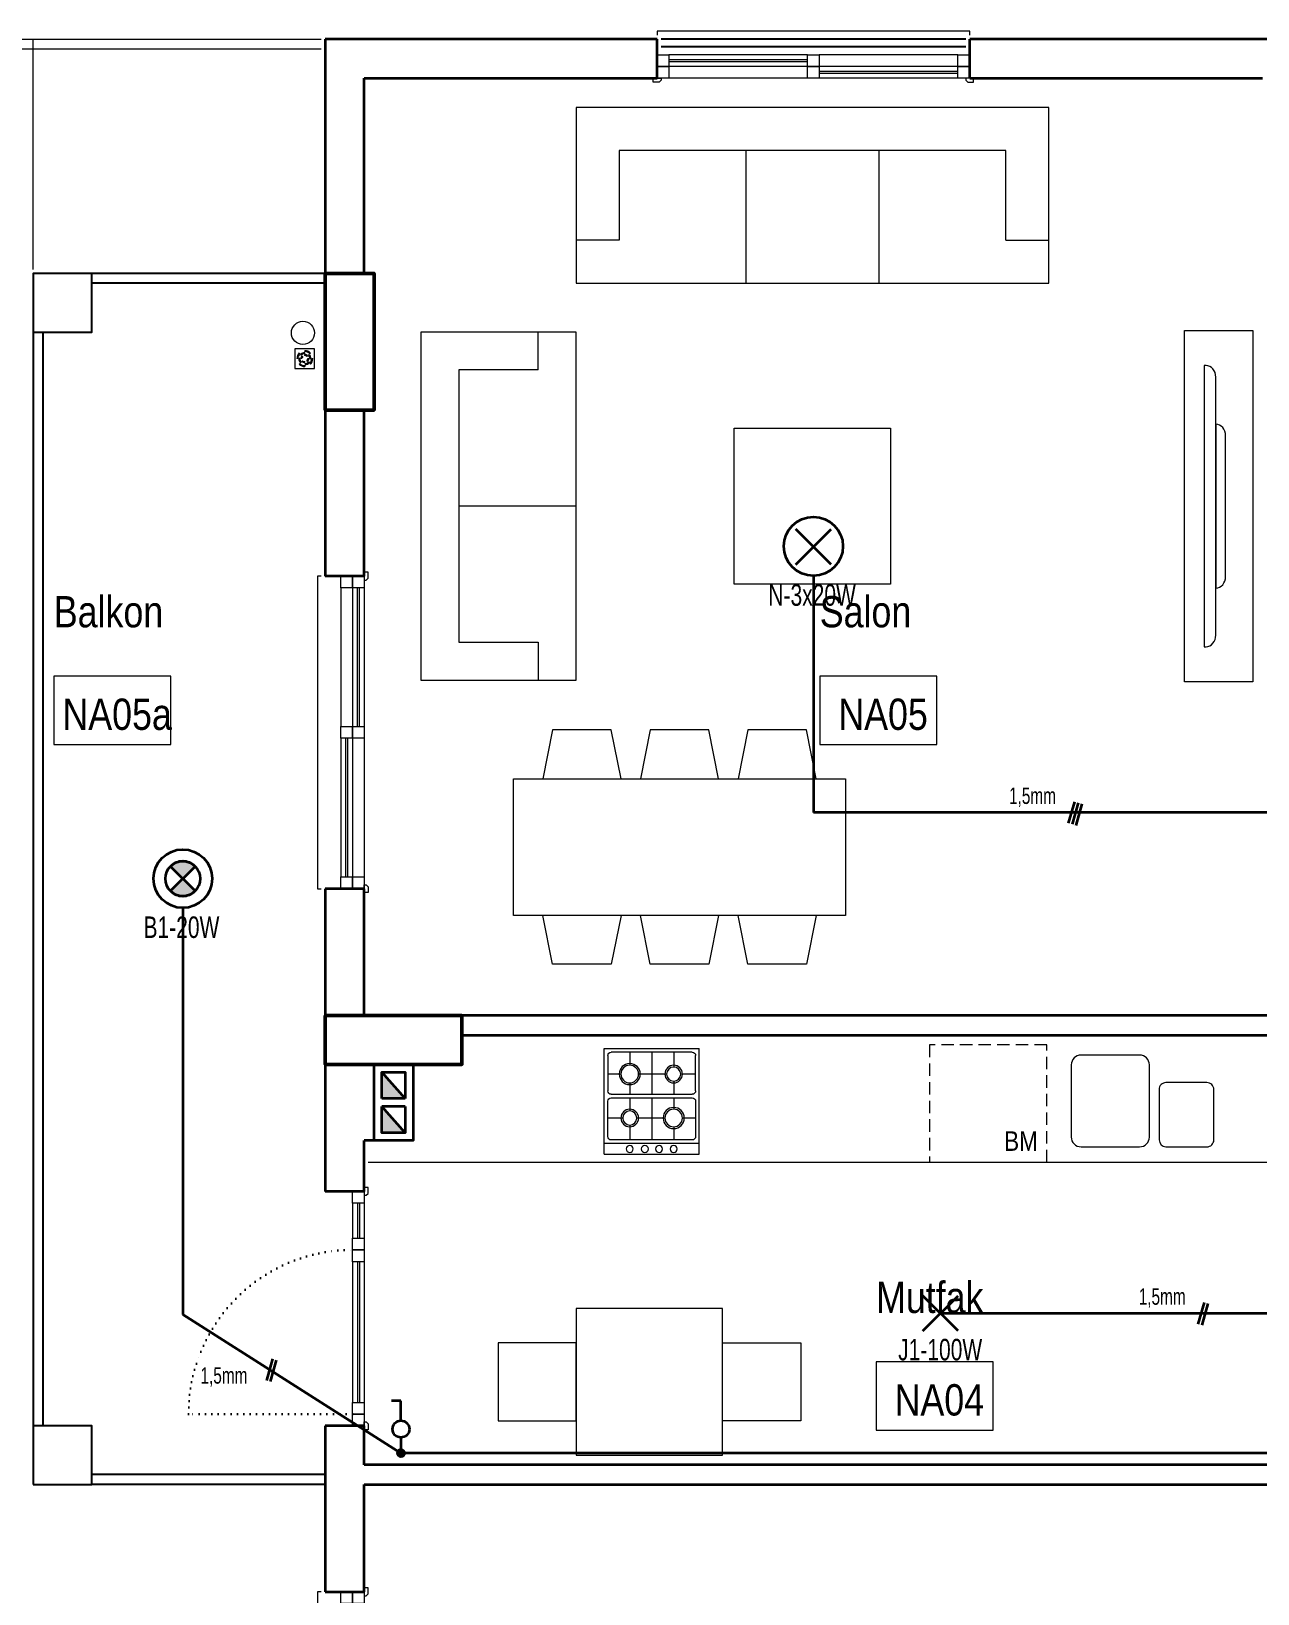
# Model space of a CAD drawing. Header units: millimetres. Extents: x 1852829 to 1882754, y -270850 to -231658.
# Drawn here: x 1860972 to 1861600, y -247617 to -246817 of the extents above; entities that cross this region are included whole.
import ezdxf
from ezdxf.enums import TextEntityAlignment as Align

# ---------------------------------------------------------------- set-up
doc = ezdxf.new("R2010")
doc.units = ezdxf.units.MM
for name, pattern in [('CONTINOUS', [0]), ('CONTINU', [0]), ('DASHED', [0.75, 0.5, -0.25]), ('izdüşüm arka', [3.174999999999999, 0, -3.174999999999999]), ('izdüşüm ön', [9.524999999999999, 6.35, -3.175])]:
    doc.linetypes.add(name, pattern=pattern)
for name, color, linetype, lineweight in [('a_ba', 6, 'Continuous', 50), ('a_doğrama', 251, 'Continuous', 20), ('a_duvar', 251, 'Continuous', 35), ('a_görünüş', 32, 'Continuous', 25), ('a_görünüş_ince', 8, 'Continuous', 20), ('a_izdüşüm_arka', 251, 'izdüşüm arka', 30), ('a_izdüşüm_ön', 6, 'izdüşüm ön', 9), ('a_not_mahal', 253, 'Continuous', 5), ('a_tefriş', 8, 'Continuous', 20), ('Aydınlatma', 4, 'CONTINOUS', 35), ('Aydınlatma_', 3, 'Continuous', 40), ('m_yib', 65, 'Continuous', 20), ('Priz', 6, 'CONTINOUS', 40), ('Topraklama', 3, 'DASHED', 40)]:
    doc.layers.add(name, color=color, linetype=linetype, lineweight=lineweight)
doc.styles.add('Grupcad', font='arial.ttf', dxfattribs={"width": 0.7})
doc.styles.add('OL', font='tsimplex.shx', dxfattribs={"width": 0.8, "height": 12})
doc.styles.get("Standard").update_dxf_attribs({"font": 'ARIALN.TTF'})

# ---------------------------------------------------------------- blocks, each defined once
blk = doc.blocks.new('kapı_120_c_blok')
at = {"layer": 'a_doğrama', "color": 251}
for points in [[(-1.999962659552693, 118.9999315539026), (-2.000074681593105, 121.9999315529712), (-7.468205876648426e-05, 122.0000062338659), (7.468159310519695e-05, 118.0000062366598), (-0.9999253198038787, 117.9999688962125), (-1.999962659552693, 118.9999315539026)], [(2.5, 113.9999937647372), (2.5, 95.99999376473716)], [(3.5, 113.9999937647372), (3.5, 95.99999376473716)], [(2.5, 83.99999376473716), (2.5, 11.99999376473716)], [(3.5, 83.99999376473716), (3.5, 11.99999376473716)], [(-1.999962659552693, 1.00006844609743), (-2.000074681593105, -1.999931552971248), (-7.468205876648426e-05, -2.000006233865861), (7.468159310519695e-05, 1.999993763340171), (-0.9999253198038787, 2.000031103787478), (-1.999962659552693, 1.00006844609743)]]:
    blk.add_lwpolyline(points, dxfattribs=at)
for points in [[(0, 113.9999937647372), (6, 113.9999937647372), (6, 119.9999937647372), (0, 119.9999937647372)], [(0, 89.99999376473716), (6, 89.99999376473716), (6, 95.99999376473716), (0, 95.99999376473716)], [(0, 83.99999376473716), (6, 83.99999376473716), (6, 89.99999376473716), (0, 89.99999376473716)], [(0, 5.999993764737155), (6, 5.999993764737155), (6, 11.99999376473716), (0, 11.99999376473716)], [(0, -6.235262844711542e-06), (6, -6.235262844711542e-06), (6, 5.999993764737155), (0, 5.999993764737155)]]:
    blk.add_lwpolyline(points, close=True, dxfattribs=at)
at = {"layer": 'a_görünüş_ince', "color": 251}
for points in [[(0, 113.9999937647372), (0, 95.99999376473716)], [(6, 113.9999937647372), (6, 95.99999376473716)], [(0, 83.99999376473716), (0, 11.99999376473716)], [(6, 83.99999376473716), (6, 11.99999376473716)]]:
    blk.add_lwpolyline(points, dxfattribs=at)
at = {"layer": 'a_izdüşüm_arka', "color": 251}
blk.add_lwpolyline([(6, 5.999993764737155), (90, 5.999993764737155)], dxfattribs=at)
blk.add_arc((6, 5.999993764737155), 84, 0, 90, dxfattribs=at)
blk = doc.blocks.new('160p')
at = {"layer": 'a_doğrama', "color": 251}
for points in [[(-5.999925318639725, -6), (-5.999925318639725, 0), (-11.99992531863973, 0), (-11.99992531863973, -6)], [(7.46813602745533e-05, -6), (7.46813602745533e-05, 0), (-5.999925318639725, 0), (-5.999925318639725, -6)], [(-5.999925318639725, -83), (-5.999925318639725, -77), (-11.99992531863973, -77), (-11.99992531863973, -83)], [(7.46813602745533e-05, -83), (7.46813602745533e-05, -77), (-5.999925318639725, -77), (-5.999925318639725, -83)], [(-5.999925318639725, -160), (-5.999925318639725, -154), (-11.99992531863973, -154), (-11.99992531863973, -160)], [(7.46813602745533e-05, -160), (7.46813602745533e-05, -154), (-5.999925318639725, -154), (-5.999925318639725, -160)]]:
    blk.add_lwpolyline(points, close=True, dxfattribs=at)
for points in [[(2.000037341145799, -1.000074680894613), (2.00014936318621, 1.999925318174064), (0.0001493635354563594, 1.999999999068677), (0, -1.999999998137355), (1.000000001280569, -2.000037338584661), (2.000037341145799, -1.000074680894613)], [(-9.499925318639725, -6), (-9.499925318639725, -77)], [(-8.499925318639725, -6), (-8.499925318639725, -77)], [(-3.499925318639725, -83), (-3.499925318639725, -154)], [(-2.499925318639725, -83), (-2.499925318639725, -154)], [(2.000037341145799, -158.9999253191054), (2.00014936318621, -161.9999253181741), (0.0001493635354563594, -161.9999999990687), (0, -158.0000000018626), (1.000000001280569, -157.9999626614153), (2.000037341145799, -158.9999253191054)]]:
    blk.add_lwpolyline(points, dxfattribs=at)
at = {"layer": 'a_görünüş_ince', "color": 251}
for points in [[(-21.99992531829048, -160), (-23.99992531829048, -160), (-23.99992531805765, 0), (-21.99992531805765, 0)], [(-11.99992531863973, -77), (-11.99992531863973, -6)], [(-5.999925318639725, -77), (-5.999925318639725, -6)], [(-5.999925318639725, -77), (-5.999925318639725, -6)], [(7.46813602745533e-05, -77), (7.46813602745533e-05, -6)], [(-11.99992531863973, -154), (-11.99992531863973, -83)], [(-5.999925318639725, -154), (-5.999925318639725, -83)], [(-5.999925318639725, -154), (-5.999925318639725, -83)], [(7.46813602745533e-05, -154), (7.46813602745533e-05, -83)]]:
    blk.add_lwpolyline(points, dxfattribs=at)
blk = doc.blocks.new('baca_şönt')
at = {"layer": 'a_duvar'}
h = blk.add_hatch(color=256, dxfattribs=at)
h.dxf.hatch_style = 1
h.paths.add_polyline_path([(21.5, -5), (21.5, -17), (35, -17)])
h.paths.add_polyline_path([(4, -5), (4, -17), (17.5, -17)])
for p, q in [((4, -5), (17.5, -17)), ((17.5, -5), (17.5, -17)), ((21.5, -5), (21.5, -17)), ((21.5, -5), (35, -17))]:
    blk.add_line(p, q, dxfattribs=at)
blk.add_lwpolyline([(0, -21), (39, -21), (39, -1), (0, -1)], close=True, dxfattribs=at)
for points in [[(17.5, -5), (4, -5), (4, -17), (17.5, -17)], [(21.5, -17), (35, -17), (35, -5), (21.5, -5)]]:
    blk.add_lwpolyline(points, dxfattribs=at)
blk = doc.blocks.new('A$C2A0A03CE')
at = {"layer": 'a_tefriş'}
for p, q in [((-54.00000000000728, -24.29999999981374), (-53.99999999999272, 24.29999999982829)), ((-53.99999999999272, 24.29999999982829), (7.275957614183426e-12, 24.29999999982829)), ((-48.5999999996202, 24.29999999982829), (-48.5999999996202, -24.29999999981374)), ((-7.275957614183426e-12, -24.29999999982829), (7.275957614183426e-12, 24.29999999982829)), ((-46.79999999982101, 20.70000000018626), (-46.79999999980646, -20.70000000018626)), ((-27.00000000000728, 22.50000000001455), (-44.99999999999272, 22.50000000001455)), ((-35.54999999980646, 22.5), (-35.54999999982101, 15.74999999998545)), ((-25.19999999924767, -20.70000000017171), (-25.19999999924767, 20.70000000018626)), ((-23.39999999943393, -20.70000000018626), (-23.39999999944848, 20.70000000018626)), ((-21.5999999996202, 22.5), (-3.599999999634747, 22.5)), ((-13.04999999980646, 22.50000000001455), (-13.04999999980646, 14.84999999962747)), ((-1.79999999980646, 20.70000000018626), (-1.79999999980646, -20.70000000017171)), ((-40.04999999979191, 11.25000000001455), (-46.79999999980646, 11.25)), ((-25.19999999923311, 11.25000000001455), (-31.04999999980646, 11.25000000001455)), ((-16.64999999943393, 11.25), (-23.39999999943393, 11.25000000001455)), ((-1.79999999980646, 11.25), (-9.449999999247666, 11.25000000001455)), ((-25.19999999924767, 0), (-46.79999999980646, 0)), ((-35.54999999980646, 6.75), (-35.54999999980646, -7.650000000372529)), ((-1.79999999980646, 0), (-23.39999999943393, 0)), ((-13.04999999980646, 7.650000000372529), (-13.04999999980646, -6.75)), ((-39.14999999943393, -11.24999999998545), (-46.79999999980646, -11.25)), ((-35.54999999980646, -14.85000000055879), (-35.54999999982101, -22.49999999998545)), ((-25.19999999924767, -11.25), (-31.94999999926222, -11.25)), ((-17.54999999980646, -11.25000000001455), (-23.39999999943393, -11.25)), ((-13.04999999980646, -15.74999999998545), (-13.04999999980646, -22.5)), ((-1.79999999980646, -11.25), (-8.54999999980646, -11.25)), ((-44.99999999999272, -22.49999999998545), (-26.99999999999272, -22.49999999998545)), ((-3.599999999620195, -22.49999999998545), (-21.5999999996202, -22.5)), ((-54.00000000000728, -24.29999999981374), (-7.275957614183426e-12, -24.29999999982829))]:
    blk.add_line(p, q, dxfattribs=at)
for centre, radius in [((-35.55000000003929, 11.25000000001455), 5.399999999999999), ((-51.39153562881256, 11.25), 1.8), ((-35.55000000003929, 11.25000000001455), 4.5), ((-13.05000000003929, 11.25), 4.5), ((-13.05000000003929, 11.25), 3.600000000000001), ((-51.39153562881256, 3.745324387215078), 1.8), ((-51.39153562881256, -3.533333812825731), 1.8), ((-35.55000000002474, -11.24999999998545), 4.5), ((-35.55000000002474, -11.24999999998545), 3.600000000000001), ((-13.05000000005384, -11.25000000001455), 5.399999999999999), ((-13.05000000005384, -11.25000000001455), 4.5), ((-51.39153562882711, -11.25000000001455), 1.8)]:
    blk.add_circle(centre, radius, dxfattribs=at)
for centre, radius, start, end in [((-45.00000000024011, 20.70000000018626), 1.799999999999642, 90, 180), ((-27.00000000022555, 20.70000000020082), 1.799999999999727, 0, 90), ((-21.59999999986758, 20.70000000017171), 1.799999999999727, 90, 180), ((-3.599999999853026, 20.70000000018626), 1.799999999999756, 0, 90), ((-45.00000000022555, -20.70000000018626), 1.799999999999727, 180, 270), ((-27.000000000211, -20.70000000017171), 1.799999999999613, 270, 0), ((-21.59999999985303, -20.70000000018626), 1.799999999999613, 180, 270), ((-3.599999999838474, -20.70000000018626), 1.799999999999727, 270, 0)]:
    blk.add_arc(centre, radius, start, end, dxfattribs=at)
blk = doc.blocks.new('tefriş_koltuk_242x90')
at = {"layer": 'a_tefriş'}
for p, q in [((-34, -22), (-34, -90)), ((34, -22), (34, -90)), ((-99, -68), (-121, -68)), ((99, -68), (121, -68))]:
    blk.add_line(p, q, dxfattribs=at)
for points in [[(-121, -90), (-121, 0), (121, 0), (121, -90), (-121, -90)], [(-99, -68), (-99, -22), (99, -22), (99, -68)]]:
    blk.add_lwpolyline(points, dxfattribs=at)
blk = doc.blocks.new('tefriş_koltuk_202x90')
at = {"layer": 'a_tefriş'}
for p, q in [((0, -90), (0, -22)), ((-79, -68), (-101, -68)), ((79, -68), (101, -68))]:
    blk.add_line(p, q, dxfattribs=at)
for points in [[(101, -90), (101, 0), (-101, 0), (-101, -90), (101, -90)], [(79, -68), (79, -22), (-79, -22), (-79, -68)]]:
    blk.add_lwpolyline(points, dxfattribs=at)
blk = doc.blocks.new('tefirş_tv')
at = {"layer": 'a_tefriş'}
for points in [[(35, 10), (35, 10, 0.4142135623730951), (30, 15), (-30, 15, 0.4142135623730951), (-35, 10), (-35, 10)], [(60, 4), (60, 5, 0.4142135623730951), (55, 10), (-55, 10, 0.4142135623730951), (-60, 5), (-60, 4)]]:
    blk.add_lwpolyline(points, format="xyb", close=True, dxfattribs=at)
blk = doc.blocks.new('tefriş_süzgeç')
at = {"layer": 'a_tefriş'}
for p, q in [((4.999999999767168, 0), (-4.999999999767168, 0)), ((-4.999999999767168, 0), (-5.00000000023283, -9.999999999068676)), ((4.999999999767168, -9.999999999068676), (4.999999999767168, 0)), ((-3.624374986393377, -5.061997667886316), (-4.124374985927715, -5.061997668817638)), ((-2.624374985927715, -5.061997667886316), (-3.124374985927715, -5.061997667886316)), ((-2.580978826852515, -7.580978826619684), (-2.934532216982915, -7.934532217681407)), ((-2.549553412196473, -2.511978339935012), (-2.898696066995398, -2.154068565527268)), ((-1.960721618304887, -3.338196313462503), (-2.30986427217249, -2.980286539986083)), ((-1.873872044263407, -6.873872044496237), (-2.227425434859469, -7.227425436489284)), ((-1.624374985927715, -5.061997667886316), (-2.124374985927715, -5.061997667886316)), ((-1.166765264002606, -6.166765264235437), (-1.52031865552999, -6.520318654365838)), ((-1.152982795378193, -3.943617439828813), (-1.502125448780134, -3.585707665421068)), ((-0.157720073460041, -2.526679446673369), (-0.157720073460041, -2.026679447604692)), ((-0.0619976662273985, -1.499620349357428), (-0.0619976662273985, -0.999620350288751)), ((-0.0619976681191474, -2.99962035100907), (-0.0619976685848087, -3.501690010540187)), ((-0.0619976681191474, -6.624374984763563), (-0.0619976676534861, -7.124374984763563)), ((-0.0619976676534861, -7.624374986626207), (-0.0619976681191474, -8.124374986626206)), ((1.042769928695634, -3.957230071537196), (1.396323318826034, -3.603676681406795)), ((1.056382559938356, -6.152982796542346), (1.4142923343461, -6.502125450409948)), ((1.500379648292437, -5.061997667886316), (2.000379649223759, -5.061997667886316)), ((1.749876709422096, -3.250123291276395), (2.103430098621174, -2.896569899283349)), ((1.772202108753845, -6.851268104277551), (2.130111884092912, -7.200410758145153)), ((2.456983491079881, -2.543016509152948), (2.810536880744621, -2.189463119022548)), ((2.488021658966317, -7.549553413875401), (2.8459314329084, -7.898696067743003)), ((2.500379649223759, -5.061997667886316), (3.000379648758098, -5.061997667886316)), ((3.500379649689422, -5.061997667886316), (4.000379649689422, -5.061997666954994)), ((-5.00000000023283, -9.999999999068676), (4.999999999767168, -9.999999999068676)), ((-0.0619976685848087, -8.624374985694885), (-0.0619976681191474, -9.124374986626206))]:
    blk.add_line(p, q, dxfattribs=at)
for centre, radius, start, end in [((-0.0619976681191474, -5.061997667886316), 4.062377317597922, 134.2895954455946, 179.9999999466391), ((-0.0619976681191474, -5.061997667886316), 3.562377317597923, 134.2895954455946, 179.9999999466391), ((-0.0619976681191474, -5.061997667886316), 3.062377317597923, 179.9999999466391, 225.0000000094237), ((-0.0619976681191474, -5.061997667886316), 4.062377317597922, 225.0000000094237, 269.9999999733196), ((-0.0619976681191474, -5.061997667886316), 2.562377317597923, 179.9999999466391, 225.0000000094237), ((-0.0619976681191474, -5.061997667886316), 3.562377317597923, 225.0000000094237, 269.9999999733196), ((-0.3842644772885251, -4.420736038768153), 2.404751406819375, 84.59432072315609, 143.2015872092405), ((-0.0619976681191474, -5.061997667886316), 2.062377317597923, 134.2895954455946, 179.9999999466391), ((-0.1431039219996819, -4.967836399330735), 2.441200708543581, 90.34304790748254, 138.1212251299477), ((-0.0619976681191474, -5.061997667886316), 1.562377317597923, 134.2895954455946, 179.9999999466391), ((-0.0619976681191474, -5.061997667886316), 2.062377317597923, 225.0000000094237, 269.9999999733196), ((-0.0619976681191474, -5.061997667886316), 1.562377317597923, 225.0000000094237, 269.9999999733196), ((-0.0619976681191474, -5.061997667886316), 4.062377317597922, 45.00000000942374, 89.99999997331958), ((-0.0619976681191474, -5.061997667886316), 3.562377317597923, 45.00000000942374, 89.99999997331958), ((-0.0619976681191474, -5.061997667886316), 2.062377317597923, 45.00000000942374, 89.99999997331958), ((-0.0619976681191474, -5.061997667886316), 1.562377317597923, 45.00000000942374, 89.99999997331958), ((-0.0619976681191474, -5.061997667886316), 2.562377317597923, 269.9999999733196, 315.710404554327), ((-0.0619976681191474, -5.061997667886316), 3.062377317597923, 269.9999999733196, 315.710404554327), ((-0.0619976681191474, -5.061997667886316), 1.562377317597923, 314.2895954455946, 359.9999999466391), ((-0.0619976681191474, -5.061997667886316), 2.062377317597923, 314.2895954455946, 359.9999999466391), ((-0.0619976681191474, -5.061997667886316), 2.562377317597923, 359.9999999466391, 45.00000000942374), ((-0.0619976681191474, -5.061997667886316), 3.062377317597923, 359.9999999466391, 45.00000000942374), ((-0.0619976681191474, -5.061997667886316), 3.562377317597923, 314.2895954455946, 359.9999999466391), ((-0.0619976681191474, -5.061997667886316), 4.062377317597922, 314.2895954455946, 359.9999999466391)]:
    blk.add_arc(centre, radius, start, end, dxfattribs=at)
blk = doc.blocks.new('J1-20W')
at = {"layer": 'Aydınlatma', "color": 1, "linetype": 'CONTINU'}
for p, q in [((9, 9), (-9, -9)), ((-9, 9), (9, -9))]:
    blk.add_line(p, q, dxfattribs=at)
at = {"layer": 'Aydınlatma', "linetype": 'CONTINU', "style": 'Grupcad', "width": 0.7, "flags": 8}
blk.add_attdef('J1-20W', text='', height=11, dxfattribs=at).set_placement((0, 18.74764386721654), align=Align.MIDDLE_CENTER)
blk = doc.blocks.new('N-3x20W')
at = {"layer": 'Aydınlatma', "color": 6, "linetype": 'CONTINU'}
for p, q in [((9, 9), (-9, -9)), ((-9, 9), (9, -9))]:
    blk.add_line(p, q, dxfattribs=at)
at = {"layer": 'Aydınlatma', "linetype": 'CONTINU'}
blk.add_circle((0, -0.3079431056394242), 15.11081903452493, dxfattribs=at)
at = {"layer": 'Aydınlatma', "linetype": 'CONTINU', "style": 'Grupcad', "width": 0.7, "flags": 8}
blk.add_attdef('N-3X20W', text='', height=11, dxfattribs=at).set_placement((0, 24.80287592888635), align=Align.MIDDLE_CENTER)
blk = doc.blocks.new('B1-20W')
at = {"layer": 'Aydınlatma', "linetype": 'CONTINU'}
h = blk.add_hatch(color=1, dxfattribs=at)
edge = h.paths.add_edge_path()
edge.add_arc((-1.164153218269348e-10, 1.891748979687691e-10), 8.90954544273853, 44.99999999941044, 135.0000000005896)
edge.add_line((-6.300000000046566, 6.299999999959255), (6.300000000046566, -6.30000000007567))
edge.add_arc((-1.164153218269348e-10, -1.891748979687691e-10), 8.90954544273853, 224.9999999994104, 315.0000000005896, ccw=False)
edge.add_line((-6.299999999930151, -6.299999999959255), (6.299999999930151, 6.299999999959255))
at = {"layer": 'Aydınlatma', "color": 1, "linetype": 'CONTINU'}
for p, q in [((-6.300000000046566, 6.299999999959255), (6.300000000046566, -6.30000000007567)), ((6.299999999930151, 6.299999999959255), (-6.299999999930151, -6.299999999959255))]:
    blk.add_line(p, q, dxfattribs=at)
at = {"layer": 'Aydınlatma', "color": 4, "linetype": 'CONTINU'}
blk.add_circle((-2.91038304567337e-11, -2.91038304567337e-11), 15, dxfattribs=at)
at = {"layer": 'Aydınlatma', "color": 1, "linetype": 'CONTINU'}
blk.add_circle((0, -2.91038304567337e-11), 8.909545442950497, dxfattribs=at)
for centre, start, end in [((-1.164153218269348e-10, 1.891748979687691e-10), 44.99999999928148, 135.0000000007185), ((-1.164153218269348e-10, -1.891748979687691e-10), 224.9999999992815, 315.0000000007185)]:
    blk.add_arc(centre, 8.90954544273853, start, end, dxfattribs=at)
at = {"layer": 'Aydınlatma', "linetype": 'CONTINU', "style": 'Grupcad', "width": 0.7, "flags": 8}
blk.add_attdef('B1-20W', text='', height=11, dxfattribs=at).set_placement((-2.91038304567337e-11, 24.9999999999709), align=Align.MIDDLE_CENTER)
blk = doc.blocks.new('NORMAL ANAHTAR')
at = {"layer": 'Aydınlatma', "color": 6, "linetype": 'CONTINU'}
for p, q in [((0, 18.75986064848257), (-4.863207719157799, 18.75986064848257)), ((0, 8.636846400011564), (0, 18.75986064848257))]:
    blk.add_line(p, q, dxfattribs=at)
blk.add_circle((0, 4.31842319999123), 4.318423200000162, dxfattribs=at)
blk = doc.blocks.new('BUAT (Enerji)')
at = {"layer": 'Priz', "linetype": 'CONTINU'}
h = blk.add_hatch(color=256, dxfattribs=at)
edge = h.paths.add_edge_path()
edge.add_arc((0, 0), 1.75, 0, 360)
blk.add_circle((0, 0), 1.75, dxfattribs=at)

msp = doc.modelspace()

# ---------------------------------------------------------------- linework, layer by layer
at = {"layer": 'a_ba', "color": 253}
for points in [[(1861122.71015413, -247011.2790660121), (1861147.71015413, -247011.2790660121), (1861147.71015413, -246941.2790660121), (1861122.71015413, -246941.2790660121)], [(1861122.710147537, -247321.2790660121), (1861122.710147537, -247346.2790660121), (1861192.710147537, -247346.2790660121), (1861192.710147537, -247321.2790660121)]]:
    msp.add_lwpolyline(points, close=True, dxfattribs=at)
at = {"layer": 'a_duvar'}
for p, q in [((1861292.710154484, -246821.279066012), (1861122.710147537, -246821.279066012)), ((1861122.710147537, -246821.279066012), (1861122.710147537, -246941.2790660121)), ((1861657.710156701, -246821.279066012), (1861452.710154484, -246821.279066012)), ((1861142.710152267, -246841.279066012), (1861292.710154484, -246841.279066012)), ((1861142.710152362, -246941.2790660121), (1861142.710152267, -246841.279066012)), ((1861452.710154484, -246841.279066012), (1861602.7101567, -246841.279066012)), ((1861122.710147537, -246961.279066012), (1861122.710147537, -247096.279068155)), ((1861142.710152489, -247096.279068155), (1861142.710152427, -247011.2790660121)), ((1861122.710147537, -247256.279068155), (1861122.710147536, -247411.2790679566)), ((1861142.71015272, -247321.2790660121), (1861142.710152659, -247256.279068155)), ((1861732.710156701, -247321.2790660121), (1861142.71015413, -247321.2790660121)), ((1861192.710147537, -247331.2790660121), (1861732.710156701, -247331.2790660121)), ((1861142.710152805, -247411.2790679566), (1861142.710152781, -247385.2790744378)), ((1861122.710147536, -247531.2790679566), (1861122.710147536, -247616.2790660176)), ((1861142.710152937, -247551.279066012), (1861142.710152918, -247531.2790679566)), ((1861732.7101567, -247551.2790660122), (1861142.710152937, -247551.279066012)), ((1861142.710152947, -247561.2790660121), (1861732.7101567, -247561.2790660121)), ((1861142.710152982, -247616.2790660176), (1861142.710152947, -247561.2790660121))]:
    msp.add_line(p, q, dxfattribs=at)
for points in [[(1861292.710154484, -246841.279066012), (1861292.710154484, -246821.279066012)], [(1861452.710154484, -246841.279066012), (1861452.710154484, -246821.279066012)], [(1861142.710152659, -247096.279068155), (1861122.710152659, -247096.279068155)], [(1861142.710152659, -247256.279068155), (1861122.710152659, -247256.279068155)], [(1861147.71014586, -247385.2790744378), (1861142.710152781, -247385.2790744378)], [(1861142.710152928, -247411.2790679566), (1861122.710152928, -247411.2790679566)], [(1861142.710152928, -247531.2790679566), (1861122.710152928, -247531.2790679566)], [(1861122.710153147, -247616.2790660176), (1861142.710153148, -247616.2790660176)]]:
    msp.add_lwpolyline(points, dxfattribs=at)
at = {"layer": 'a_görünüş', "color": 251}
for points in [[(1861450.710154484, -246821.2790659256), (1861294.716328482, -246821.2790723545)], [(1861450.710154484, -246825.2790659268), (1861294.716328482, -246825.279072437)], [(1861122.71015413, -246941.2790660121), (1861003.169644984, -246941.2790660123)], [(1861122.71015413, -246946.2790660121), (1861003.169644984, -246946.2790660123)], [(1860973.169644984, -246971.2790660123), (1860973.169644984, -247531.2790660305)], [(1860978.169644984, -246971.2790660123), (1860978.169644984, -247531.2790660305)], [(1861122.710147536, -247556.2790660307), (1861003.169644983, -247556.2790660305)], [(1861122.710147536, -247561.2790660307), (1861003.169644983, -247561.2790660305)]]:
    msp.add_lwpolyline(points, dxfattribs=at)
for points in [[(1860973.169644984, -246971.2790660123), (1861003.169644984, -246971.2790660123), (1861003.169644984, -246941.2790660123), (1860973.169644984, -246941.2790660123)], [(1860973.169644983, -247561.2790660305), (1861003.169644983, -247561.2790660305), (1861003.169644983, -247531.2790660305), (1860973.169644983, -247531.2790660305)]]:
    msp.add_lwpolyline(points, close=True, dxfattribs=at)
at = {"layer": 'a_görünüş_ince'}
for p, q in [((1860853.223888808, -246821.2790664082), (1861120.71014586, -246821.2790664082)), ((1860858.223888808, -246826.2790664081), (1861120.71014593, -246826.2790664081))]:
    msp.add_line(p, q, dxfattribs=at)
msp.add_lwpolyline([(1860973.169651578, -246939.2790664083), (1860973.169651578, -246821.2790664082)], dxfattribs=at)
at = {"layer": 'a_izdüşüm_ön', "color": 251}
msp.add_lwpolyline([(1861492.177009016, -247396.2790660146), (1861492.177009016, -247336.2790660146), (1861432.177009016, -247336.2790660146), (1861432.177009016, -247396.2790660146)], close=True, dxfattribs=at)
at = {"layer": 'a_not_mahal'}
for points in [[(1861043.730874113, -247147.4710337494), (1860983.730874113, -247147.4710337494), (1860983.730874113, -247182.4710337494), (1861043.730874113, -247182.4710337494)], [(1861435.933850408, -247147.4710337494), (1861375.933850408, -247147.4710337494), (1861375.933850408, -247182.4710337494), (1861435.933850408, -247182.4710337494)], [(1861464.747966282, -247498.5191741986), (1861404.747966282, -247498.5191741986), (1861404.747966282, -247533.5191741986), (1861464.747966282, -247533.5191741986)]]:
    msp.add_lwpolyline(points, close=True, dxfattribs=at)
at = {"layer": 'a_tefriş'}
msp.add_line((1861144.71015413, -247396.2790660121), (1861637.711717515, -247396.2790660121), dxfattribs=at)
for points in [[(1861562.708295782, -246970.4192354444), (1861597.708295782, -246970.4192354444), (1861597.712671522, -247150.4192354444), (1861562.712671522, -247150.4192354444)], [(1861332.145690226, -247020.4229237958), (1861412.145690226, -247020.4229237958), (1861412.149075515, -247100.4229240647), (1861332.149075515, -247100.4229240647)], [(1861219.161601461, -247199.9695764861), (1861389.161601461, -247199.9695764861), (1861389.161601461, -247269.9695764861), (1861219.161601461, -247269.9695764861)], [(1861326.180073855, -247546.2790660176), (1861326.180073854, -247471.279066017), (1861251.180073854, -247471.279066017), (1861251.180073853, -247546.2790660176)], [(1861251.180073854, -247528.7790660181), (1861251.180073854, -247488.7790660178), (1861211.180073854, -247488.7790660178), (1861211.180073854, -247528.7790660181)], [(1861366.180073854, -247528.7790660181), (1861326.180073854, -247528.7790660181), (1861326.180073854, -247488.7790660178), (1861366.180073854, -247488.7790660178)]]:
    msp.add_lwpolyline(points, close=True, dxfattribs=at)
for points in [[(1861274.161601461, -247199.9695764861), (1861269.161601461, -247174.9695764861), (1861239.161601461, -247174.9695764861), (1861234.161601461, -247199.9695764861)], [(1861324.161601461, -247199.9695764861), (1861319.161601461, -247174.9695764861), (1861289.161601461, -247174.9695764861), (1861284.161601461, -247199.9695764861)], [(1861374.161601461, -247199.9695764861), (1861369.161601461, -247174.9695764861), (1861339.161601461, -247174.9695764861), (1861334.161601461, -247199.9695764861)], [(1861274.161601461, -247269.9695764861), (1861269.161601461, -247294.9695764861), (1861239.161601461, -247294.9695764861), (1861234.161601461, -247269.9695764861)], [(1861324.161601461, -247269.9695764861), (1861319.161601461, -247294.9695764861), (1861289.161601461, -247294.9695764861), (1861284.161601461, -247269.9695764861)], [(1861374.161601461, -247269.9695764861), (1861369.161601461, -247294.9695764861), (1861339.161601461, -247294.9695764861), (1861334.161601461, -247269.9695764861)]]:
    msp.add_lwpolyline(points, dxfattribs=at)
for points in [[(1861544.711471954, -247346.460288769, 0.4142135623730951), (1861539.711402527, -247341.4603582654), (1861509.711402409, -247341.4607751938, 0.4142135623730951), (1861504.711471958, -247346.4608446747), (1861504.711986172, -247383.4608447753, 0.4142135623730949), (1861509.7120556, -247388.4607752565), (1861539.712055715, -247388.4603583283, 0.4142135623730951), (1861544.711986168, -247383.4602888695), (1861544.711471954, -247346.460288769)], [(1861577.711549095, -247359.060372176, 0.4142135623730951), (1861574.211500495, -247355.5604208235), (1861553.211500413, -247355.5607126734, 0.4142135623730951), (1861549.711549097, -247359.06076131), (1861549.711909047, -247384.9607613805, 0.4142135623730949), (1861553.211957647, -247388.4607127173), (1861574.211957728, -247388.4604208675, 0.4142135623730951), (1861577.711909044, -247384.9603722464), (1861577.711549095, -247359.060372176)]]:
    msp.add_lwpolyline(points, format="xyb", dxfattribs=at)
at = {"layer": 'Aydınlatma'}
for p, q in [((1861372.709930711, -247096.0821956274), (1861372.709930711, -247217.2793196384)), ((1861686.39089107, -247217.2793196384), (1861372.709930711, -247217.2793196384)), ((1861049.741721811, -247266.1560642043), (1861049.741721811, -247474.2314765694)), ((1861049.741721811, -247474.2314765694), (1861161.484248281, -247545.2793196384)), ((1861437.758832121, -247473.6909867479), (1861700.269127026, -247473.6909867479)), ((1861726.711176975, -247545.2793196368), (1861161.484248281, -247545.2793196384))]:
    msp.add_line(p, q, dxfattribs=at)
at = {"layer": 'Aydınlatma', "color": 3}
for p, q in [((1861503.367267661, -247222.7779050936), (1861506.46476185, -247211.7807341831)), ((1861505.292362269, -247223.320132673), (1861508.389856458, -247212.3229617625)), ((1861507.217456878, -247223.8623602524), (1861510.314951067, -247212.8651893419)), ((1861569.77671209, -247479.1895722031), (1861572.874206279, -247468.1924012926)), ((1861571.701806699, -247479.7317997825), (1861574.799300888, -247468.734628872)), ((1861092.753161422, -247508.0622042463), (1861095.850655611, -247497.0650333358)), ((1861094.678256031, -247508.6044318257), (1861097.77575022, -247497.6072609153))]:
    msp.add_line(p, q, dxfattribs=at)
at = {"layer": 'Aydınlatma', "color": 6}
msp.add_line((1861161.484248281, -247537.2793196384), (1861161.484248281, -247545.2793196384), dxfattribs=at)
at = {"layer": 'm_yib'}
msp.add_circle((1861111.293842091, -246971.7126484763), 5.917362598526119, dxfattribs=at)

# ---------------------------------------------------------------- block references
at = {"xscale": -1}
msp.add_blockref('kapı_120_c_blok', (1861142.710152918, -247531.2790617214), dxfattribs=at)
at = {"layer": 'a_duvar', "xscale": -1}
for name, p, rotation in [('160p', (1861292.710165395, -246841.2789913307), 90), ('160p', (1861142.710077808, -247256.279055685), 180), ('baca_şönt', (1861168.71014586, -247385.2790744378), 270), ('160p', (1861142.710077808, -247776.2790535475), 180)]:
    msp.add_blockref(name, p, dxfattribs=dict(at, rotation=rotation))
at = {"layer": 'a_tefriş', "xscale": -1}
msp.add_blockref('tefriş_koltuk_242x90', (1861372.149465439, -246856.2790661191), dxfattribs=at)
at = {"layer": 'a_tefriş', "lineweight": -3, "extrusion": (-1.396941186328875e-31, -2.241813849475929e-16, -1), "xscale": -0.8823529411764706, "yscale": 0.8823529411764706, "zscale": -0.8823529411764706, "rotation": 270}
msp.add_blockref('tefriş_koltuk_202x90', (-1861171.737700733, -247060.4226207328), dxfattribs=at)
at = {"layer": 'a_tefriş', "rotation": 179.9999999999999}
msp.add_blockref('tefriş_süzgeç', (1861112.190833852, -246989.9481536295), dxfattribs=at)
at = {"layer": 'a_tefriş', "extrusion": (0, 0, -1), "xscale": -1.2, "rotation": 90.0000016677939}
msp.add_blockref('tefirş_tv', (-1861568.712671525, -247060.4187657106), dxfattribs=at)
at = {"layer": 'a_tefriş', "color": 113, "xscale": -1, "rotation": 269.9992036728955}
msp.add_blockref('A$C2A0A03CE', (1861289.88890223, -247338.1598545534), dxfattribs=at)
at = {"layer": 'Aydınlatma', "linetype": 'CONTINU'}
ref = msp.add_blockref('N-3x20W', (1861372.709930711, -247081.2793196986), dxfattribs=dict(at, rotation=180))
ref.add_attrib('N-3X20W', 'N-3x20W', dxfattribs={"layer": 'Aydınlatma_', "color": 4, "linetype": 'Continuous', "height": 11, "style": 'Grupcad', "width": 0.7}).set_placement((1861372.011363181, -247105.9321274146), align=Align.MIDDLE_CENTER)
msp.add_blockref('NORMAL ANAHTAR', (1861161.484248281, -247537.2793196384), dxfattribs=at)
at = {"layer": 'Priz', "color": 4, "linetype": 'CONTINU', "rotation": 180}
msp.add_blockref('BUAT (Enerji)', (1861161.484248281, -247545.2793196384), dxfattribs=at)
at = {"layer": 'Topraklama'}
ref = msp.add_blockref('B1-20W', (1861049.741721811, -247251.1560642043), dxfattribs=dict(at, rotation=180))
ref.add_attrib('B1-20W', 'B1-20W', dxfattribs={"layer": 'Aydınlatma', "linetype": 'CONTINU', "height": 11, "style": 'Grupcad', "width": 0.7, "flags": 8}).set_placement((1861049.074668605, -247276.0134994021), align=Align.MIDDLE_CENTER)
ref = msp.add_blockref('J1-20W', (1861437.758832121, -247473.6909867479), dxfattribs=dict(at, rotation=180))
ref.add_attrib('J1-20W', 'J1-100W', dxfattribs={"layer": 'Aydınlatma', "linetype": 'CONTINU', "height": 11, "style": 'Grupcad', "width": 0.7, "flags": 8}).set_placement((1861437.590755722, -247492.2960658129), align=Align.MIDDLE_CENTER)

# ---------------------------------------------------------------- texts
at = {"layer": 'a_not_mahal'}
for s, height, p in [('Balkon', 16, (1860983.730874113, -247122.4710337497)), ('Salon', 16, (1861375.933850408, -247122.4710337497)), ('BM', 10, (1861470.391386036, -247390.5180370783)), ('Mutfak', 16, (1861404.747966282, -247473.5191741988))]:
    msp.add_text(s, height=height, dxfattribs=at).set_placement(p)
for s, p in [('NA05a', (1861016.154978191, -247174.9710339133)), ('NA05', (1861408.357954486, -247174.9710339133)), ('NA04', (1861437.17207036, -247526.0191743625))]:
    msp.add_text(s, height=16, rotation=359.9999974912192, dxfattribs=at).set_placement(p, align=Align.CENTER)
at = {"layer": 'Priz', "color": 3, "linetype": 'CONTINU', "style": 'OL', "width": 0.7}
for p in [(1861472.847210962, -247212.9075959336), (1861539.256655392, -247469.3192630431), (1861058.832464605, -247509.708888458)]:
    msp.add_text('1,5mm', height=8.4, dxfattribs=at).set_placement(p)

doc.saveas('drawing.dxf')
